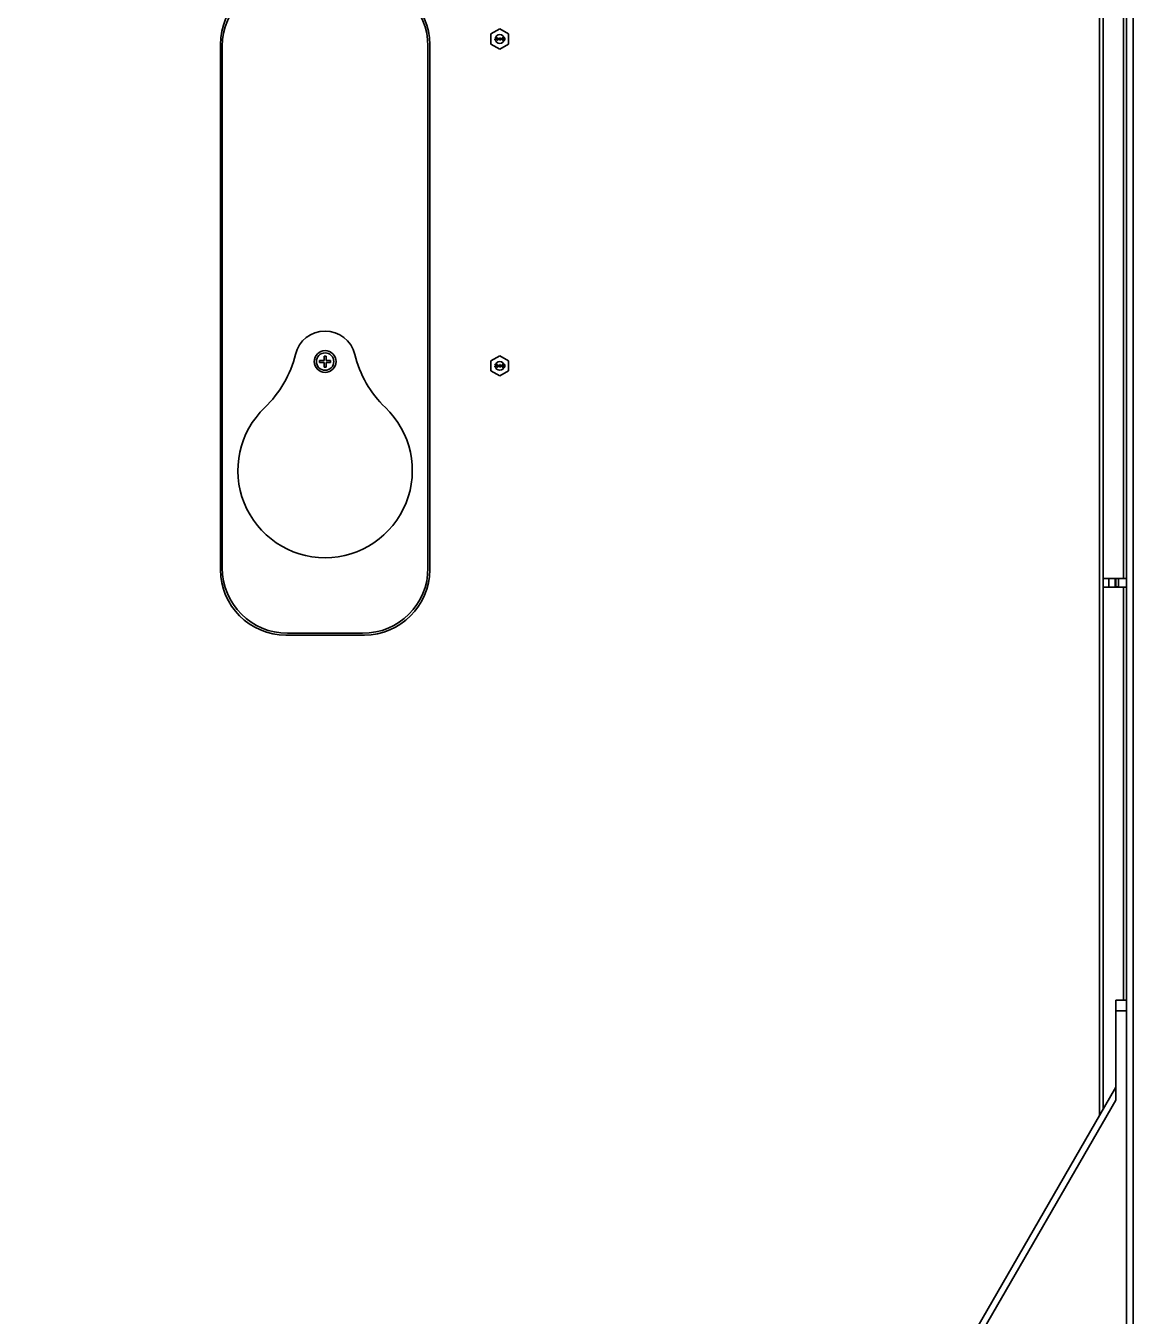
# Model space of a CAD drawing. Header units: millimetres. Extents: x 32496 to 166256, y 3504 to 23939.
# Drawn here: x 42597 to 43105, y 15969 to 16561 of the extents above; entities that cross this region are included whole.
import ezdxf

# ---------------------------------------------------------------- set-up
doc = ezdxf.new("R2010")
doc.units = ezdxf.units.MM
doc.layers.get('0').update_dxf_attribs({"lineweight": 35})

msp = doc.modelspace()

# ---------------------------------------------------------------- linework, layer by layer
at = {"linetype": 'Continuous'}
for p, q in [((43104.64, 17722.349), (43104.64, 15203.349)), ((43089.24, 16061.557), (43089.24, 16864.14)), ((43090.94, 16861.196), (43090.94, 16064.501)), ((43100.24, 16307.849), (43100.24, 16811.323)), ((43101.64, 16811.762), (43101.64, 16114.374)), ((42810.04, 16557.658), (42814.04, 16559.967)), ((42810.04, 16557.658), (42810.04, 16553.039)), ((42811.765, 16555.821), (42811.765, 16555.949)), ((42811.765, 16555.949), (42812.665, 16555.949)), ((42812.465, 16555.821), (42811.765, 16555.821)), ((42811.79, 16555.183), (42811.765, 16555.081)), ((42811.765, 16555.029), (42811.765, 16555.081)), ((42811.765, 16555.029), (42811.79, 16554.927)), ((42811.84, 16555.259), (42811.79, 16555.183)), ((42811.79, 16554.927), (42811.89, 16554.825)), ((42812.465, 16555.821), (42811.84, 16555.259)), ((42811.89, 16554.825), (42811.99, 16554.774)), ((42811.915, 16555.081), (42811.965, 16555.183)), ((42811.915, 16555.081), (42811.915, 16555.029)), ((42811.965, 16554.953), (42811.915, 16555.029)), ((42811.965, 16555.183), (42812.665, 16555.821)), ((42812.04, 16554.902), (42811.965, 16554.953)), ((42812.165, 16554.876), (42812.04, 16554.902)), ((42812.165, 16554.876), (42812.265, 16554.876)), ((42812.39, 16554.902), (42812.265, 16554.876)), ((42812.465, 16554.953), (42812.39, 16554.902)), ((42812.415, 16554.774), (42812.515, 16554.825)), ((42812.515, 16555.029), (42812.465, 16554.953)), ((42812.515, 16555.029), (42812.64, 16555.029)), ((42812.515, 16554.825), (42812.615, 16554.927)), ((42812.615, 16554.927), (42812.64, 16555.029)), ((42812.665, 16555.949), (42812.665, 16555.821)), ((42812.865, 16554.749), (42812.865, 16555.949)), ((42812.865, 16555.949), (42813.015, 16555.949)), ((42813.015, 16555.949), (42813.015, 16554.953)), ((42813.165, 16555.132), (42813.015, 16554.953)), ((42813.015, 16554.749), (42813.165, 16554.927)), ((42813.165, 16555.132), (42813.165, 16554.927)), ((42813.39, 16555.515), (42813.365, 16555.489)), ((42813.365, 16555.489), (42813.515, 16555.336)), ((42813.515, 16555.336), (42813.365, 16555.183)), ((42813.365, 16555.183), (42813.39, 16555.157)), ((42813.515, 16555.387), (42813.39, 16555.515)), ((42813.39, 16555.157), (42813.515, 16555.285)), ((42813.515, 16555.387), (42813.515, 16555.566)), ((42813.515, 16555.566), (42813.565, 16555.566)), ((42813.515, 16555.106), (42813.515, 16555.285)), ((42813.565, 16555.106), (42813.515, 16555.106)), ((42813.565, 16555.566), (42813.565, 16555.387)), ((42813.69, 16555.515), (42813.565, 16555.387)), ((42813.565, 16555.336), (42813.715, 16555.489)), ((42813.715, 16555.183), (42813.565, 16555.336)), ((42813.565, 16555.285), (42813.565, 16555.106)), ((42813.565, 16555.285), (42813.69, 16555.157)), ((42813.715, 16555.489), (42813.69, 16555.515)), ((42813.69, 16555.157), (42813.715, 16555.183)), ((42813.915, 16555.438), (42813.915, 16555.591)), ((42813.915, 16555.591), (42814.165, 16555.591)), ((42814.165, 16555.438), (42813.915, 16555.438)), ((42814.04, 16559.967), (42818.04, 16557.658)), ((42814.165, 16555.591), (42814.165, 16555.949)), ((42814.165, 16555.949), (42814.315, 16555.949)), ((42814.165, 16554.749), (42814.165, 16555.438)), ((42814.315, 16555.949), (42814.315, 16555.591)), ((42814.315, 16555.591), (42814.915, 16555.591)), ((42814.315, 16555.438), (42814.315, 16554.953)), ((42814.315, 16554.749), (42814.915, 16555.438)), ((42814.74, 16555.438), (42814.315, 16554.953)), ((42814.74, 16555.438), (42814.315, 16555.438)), ((42814.915, 16555.591), (42814.915, 16555.438)), ((42815.115, 16554.749), (42815.115, 16555.949)), ((42815.115, 16555.949), (42815.265, 16555.949)), ((42815.265, 16555.949), (42815.265, 16555.004)), ((42815.615, 16555.949), (42815.265, 16555.004)), ((42815.34, 16554.749), (42815.715, 16555.821)), ((42815.615, 16555.949), (42815.815, 16555.949)), ((42815.715, 16555.821), (42816.09, 16554.749)), ((42816.165, 16555.004), (42815.815, 16555.949)), ((42816.165, 16555.004), (42816.165, 16555.949)), ((42816.165, 16555.949), (42816.315, 16555.949)), ((42816.315, 16555.949), (42816.315, 16554.749)), ((42818.04, 16553.039), (42818.04, 16557.658)), ((42685.94, 16552.849), (42685.94, 16311.849)), ((42686.74, 16312.649), (42686.74, 16552.049)), ((42781.14, 16552.049), (42781.14, 16312.649)), ((42781.94, 16311.849), (42781.94, 16552.849)), ((42814.04, 16550.73), (42810.04, 16553.039)), ((42811.99, 16554.774), (42812.14, 16554.749)), ((42812.24, 16554.749), (42812.14, 16554.749)), ((42812.24, 16554.749), (42812.415, 16554.774)), ((42813.015, 16554.749), (42812.865, 16554.749)), ((42818.04, 16553.039), (42814.04, 16550.73)), ((42814.315, 16554.749), (42814.165, 16554.749)), ((42815.34, 16554.749), (42815.115, 16554.749)), ((42816.315, 16554.749), (42816.09, 16554.749)), ((42731.44, 16406.849), (42731.44, 16407.849)), ((42731.44, 16407.849), (42733.44, 16407.849)), ((42733.44, 16406.849), (42731.44, 16406.849)), ((42733.44, 16407.849), (42733.44, 16409.849)), ((42733.44, 16409.849), (42734.44, 16409.849)), ((42733.44, 16404.849), (42733.44, 16406.849)), ((42734.44, 16409.849), (42734.44, 16407.849)), ((42734.44, 16407.849), (42736.44, 16407.849)), ((42734.44, 16406.849), (42734.44, 16404.849)), ((42736.44, 16406.849), (42734.44, 16406.849)), ((42736.44, 16407.849), (42736.44, 16406.849)), ((42810.04, 16407.658), (42814.04, 16409.967)), ((42810.04, 16407.658), (42810.04, 16403.039)), ((42814.04, 16409.967), (42818.04, 16407.658)), ((42818.04, 16403.039), (42818.04, 16407.658)), ((42734.44, 16404.849), (42733.44, 16404.849)), ((42814.04, 16400.73), (42810.04, 16403.039)), ((42811.765, 16405.821), (42811.765, 16405.949)), ((42811.765, 16405.949), (42812.665, 16405.949)), ((42812.465, 16405.821), (42811.765, 16405.821)), ((42811.79, 16405.183), (42811.765, 16405.081)), ((42811.765, 16405.029), (42811.765, 16405.081)), ((42811.765, 16405.029), (42811.79, 16404.927)), ((42811.84, 16405.259), (42811.79, 16405.183)), ((42811.79, 16404.927), (42811.89, 16404.825)), ((42812.465, 16405.821), (42811.84, 16405.259)), ((42811.89, 16404.825), (42811.99, 16404.774)), ((42811.915, 16405.081), (42811.965, 16405.183)), ((42811.915, 16405.081), (42811.915, 16405.029)), ((42811.965, 16404.953), (42811.915, 16405.029)), ((42811.965, 16405.183), (42812.665, 16405.821)), ((42812.04, 16404.902), (42811.965, 16404.953)), ((42811.99, 16404.774), (42812.14, 16404.749)), ((42812.165, 16404.876), (42812.04, 16404.902)), ((42812.24, 16404.749), (42812.14, 16404.749)), ((42812.165, 16404.876), (42812.265, 16404.876)), ((42812.24, 16404.749), (42812.415, 16404.774)), ((42812.39, 16404.902), (42812.265, 16404.876)), ((42812.465, 16404.953), (42812.39, 16404.902)), ((42812.415, 16404.774), (42812.515, 16404.825)), ((42812.515, 16405.029), (42812.465, 16404.953)), ((42812.515, 16405.029), (42812.64, 16405.029)), ((42812.515, 16404.825), (42812.615, 16404.927)), ((42812.615, 16404.927), (42812.64, 16405.029)), ((42812.665, 16405.949), (42812.665, 16405.821)), ((42812.865, 16404.749), (42812.865, 16405.949)), ((42812.865, 16405.949), (42813.015, 16405.949)), ((42813.015, 16404.749), (42812.865, 16404.749)), ((42813.015, 16405.949), (42813.015, 16404.953)), ((42813.165, 16405.132), (42813.015, 16404.953)), ((42813.015, 16404.749), (42813.165, 16404.927)), ((42813.165, 16405.132), (42813.165, 16404.927)), ((42813.39, 16405.515), (42813.365, 16405.489)), ((42813.365, 16405.489), (42813.515, 16405.336)), ((42813.515, 16405.336), (42813.365, 16405.183)), ((42813.365, 16405.183), (42813.39, 16405.157)), ((42813.515, 16405.387), (42813.39, 16405.515)), ((42813.39, 16405.157), (42813.515, 16405.285)), ((42813.515, 16405.387), (42813.515, 16405.566)), ((42813.515, 16405.566), (42813.565, 16405.566)), ((42813.515, 16405.106), (42813.515, 16405.285)), ((42813.565, 16405.106), (42813.515, 16405.106)), ((42813.565, 16405.566), (42813.565, 16405.387)), ((42813.69, 16405.515), (42813.565, 16405.387)), ((42813.565, 16405.336), (42813.715, 16405.489)), ((42813.715, 16405.183), (42813.565, 16405.336)), ((42813.565, 16405.285), (42813.565, 16405.106)), ((42813.565, 16405.285), (42813.69, 16405.157)), ((42813.715, 16405.489), (42813.69, 16405.515)), ((42813.69, 16405.157), (42813.715, 16405.183)), ((42813.915, 16405.438), (42813.915, 16405.591)), ((42813.915, 16405.591), (42814.165, 16405.591)), ((42814.165, 16405.438), (42813.915, 16405.438)), ((42818.04, 16403.039), (42814.04, 16400.73)), ((42814.165, 16405.591), (42814.165, 16405.949)), ((42814.165, 16405.949), (42814.315, 16405.949)), ((42814.165, 16404.749), (42814.165, 16405.438)), ((42814.315, 16404.749), (42814.165, 16404.749)), ((42814.315, 16405.949), (42814.315, 16405.591)), ((42814.315, 16405.591), (42814.915, 16405.591)), ((42814.315, 16405.438), (42814.315, 16404.953)), ((42814.315, 16404.749), (42814.915, 16405.438)), ((42814.74, 16405.438), (42814.315, 16404.953)), ((42814.74, 16405.438), (42814.315, 16405.438)), ((42814.915, 16405.591), (42814.915, 16405.438)), ((42815.115, 16404.749), (42815.115, 16405.949)), ((42815.115, 16405.949), (42815.265, 16405.949)), ((42815.34, 16404.749), (42815.115, 16404.749)), ((42815.265, 16405.949), (42815.265, 16405.004)), ((42815.615, 16405.949), (42815.265, 16405.004)), ((42815.34, 16404.749), (42815.715, 16405.821)), ((42815.615, 16405.949), (42815.815, 16405.949)), ((42815.715, 16405.821), (42816.09, 16404.749)), ((42816.165, 16405.004), (42815.815, 16405.949)), ((42816.315, 16404.749), (42816.09, 16404.749)), ((42816.165, 16405.004), (42816.165, 16405.949)), ((42816.165, 16405.949), (42816.315, 16405.949)), ((42816.315, 16405.949), (42816.315, 16404.749)), ((43090.94, 16307.849), (43101.64, 16307.849)), ((43093.44, 16303.849), (43093.44, 16307.849)), ((43096.44, 16307.849), (43096.44, 16303.849)), ((43096.64, 16307.849), (43096.64, 16304.049)), ((43097.84, 16307.849), (43097.84, 16304.049)), ((43090.94, 16303.849), (43101.64, 16303.849)), ((43097.84, 16304.049), (43096.64, 16304.049)), ((43100.24, 16114.374), (43100.24, 16303.849)), ((42751.14, 16282.649), (42716.74, 16282.649)), ((42715.94, 16281.849), (42751.94, 16281.849)), ((43096.64, 16068.374), (43096.64, 16114.374)), ((43101.64, 16114.374), (43096.64, 16114.374)), ((43101.64, 16114.374), (43101.64, 15834.374)), ((43101.64, 16109.374), (43096.64, 16109.374)), ((43096.64, 16074.374), (42596.64, 15208.349)), ((43096.64, 16068.374), (42600.104, 15208.349))]:
    msp.add_line(p, q, dxfattribs=at)
for centre, radius in [((42814.04, 16555.349), 2), ((42733.94, 16407.349), 5), ((42733.94, 16407.349), 4), ((42814.04, 16405.349), 2)]:
    msp.add_circle(centre, radius, dxfattribs=at)
for centre, radius, start, end in [((42715.94, 16552.849), 30, 90, 180), ((42716.74, 16552.049), 30, 90, 180), ((42751.14, 16552.049), 30, 0, 90), ((42751.94, 16552.849), 30, 0, 90), ((42733.94, 16407.349), 14, 13.591623, 166.408377), ((42671.732, 16422.389), 50, 313.724913, 346.408377), ((42796.147, 16422.389), 50, 193.591623, 226.275087), ((42733.94, 16357.349), 40, 133.724913, 46.275087), ((42716.74, 16312.649), 30, 180, 270), ((42751.14, 16312.649), 30, 270, 0), ((42715.94, 16311.849), 30, 180, 270), ((42751.94, 16311.849), 30, 270, 0), ((43098.04, 16304.049), 1.4, 180, 188.236633), ((43098.04, 16304.049), 0.2, 180, 270)]:
    msp.add_arc(centre, radius, start, end, dxfattribs=at)

doc.saveas('drawing.dxf')
